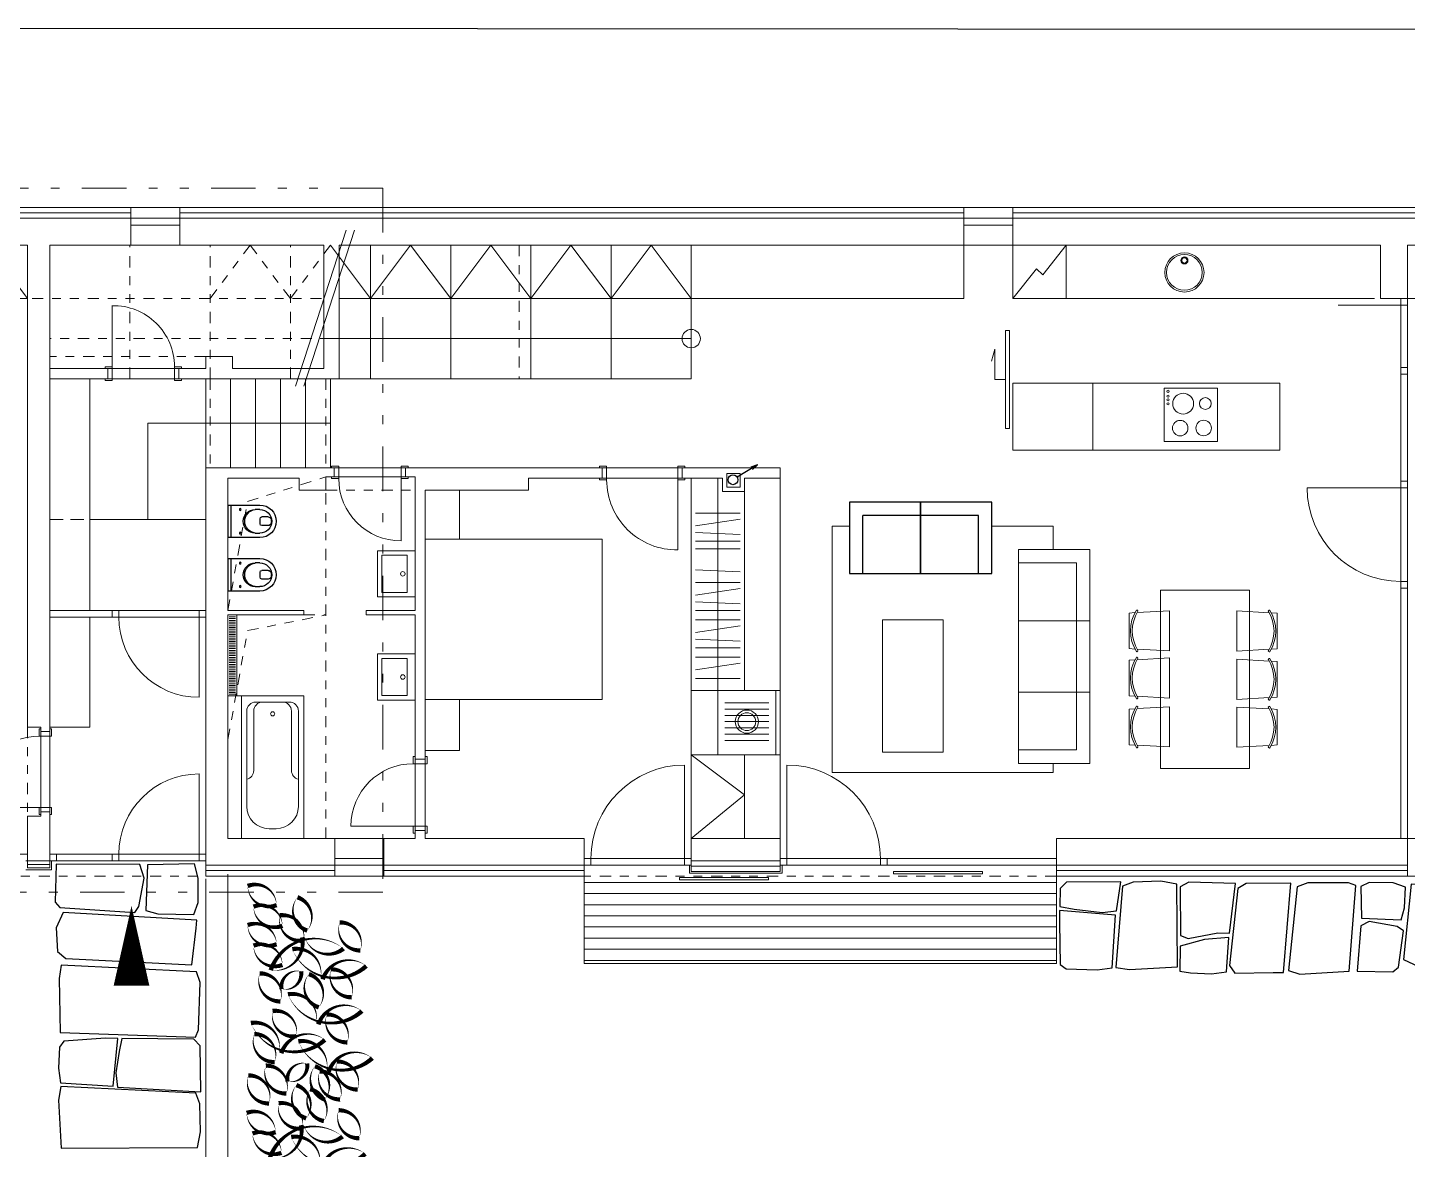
# Model space of a CAD drawing. Header units: metres. Extents: x -183 to 1639, y -350 to 198.
# Drawn here: x 718.06 to 733.55, y -291.85 to -279.26 of the extents above; entities that cross this region are included whole.
import ezdxf

# ---------------------------------------------------------------- set-up
doc = ezdxf.new("R2010")
doc.units = ezdxf.units.M
doc.header["$MEASUREMENT"] = 0
doc.linetypes.add('DIVIDE', pattern=[1.25, 0.5, -0.25, 0, -0.25, 0, -0.25])
doc.linetypes.add('VERDECKT', pattern=[9.525, 6.35, -3.175])
doc.layers.add('--plocha-drevo', color=3, linetype='Continuous', lineweight=35, plot=False)
for name, color, linetype in [('dveře', 3, 'Continuous'), ('kanalizace', 36, 'Continuous'), ('kanalizace popis', 36, 'Continuous'), ('Krov', 3, 'Continuous'), ('okna', 4, 'Continuous'), ('PODL0$0$HSV_POD', 7, 'Continuous'), ('pohled', 4, 'Continuous'), ('SCHODY', 3, 'Continuous'), ('SRAFA', 251, 'Continuous'), ('SRAFY-TERÉN', 252, 'Continuous'), ('zariz.predmety', 203, 'Continuous'), ('ZARIZOVAKY', 251, 'Continuous'), ('ZDIVO', 1, 'Continuous')]:
    doc.layers.add(name, color=color, linetype=linetype)
doc.linetypes.add('BATTING', pattern='A,0.00254,-2.54,[134,ltypeshp.shx,S=2.54,R=0,X=-2.54,Y=0],-5.08,[134,ltypeshp.shx,S=2.54,R=180,X=2.54,Y=0],-2.54', length=10.16254)

# ---------------------------------------------------------------- blocks, each defined once
blk = doc.blocks.new('zidle450-p')
at = {"lineweight": 0}
for p, q in [((0.096, 0.228), (0.087, 0.233)), ((0.096, -0.228), (0.087, -0.233))]:
    blk.add_line(p, q, dxfattribs=at)
for points in [[(0.064, 0.204), (0, 0.2), (0, -0.2), (0.064, -0.204)], [(0.088, -0.205), (0.45, -0.225), (0.45, 0.225), (0.088, 0.205)]]:
    blk.add_lwpolyline(points, dxfattribs=at)
for centre, radius, start, end in [((0.45, 0), 0.436, 147.9324, 212.0676), ((0.45, 0), 0.416, 147.9482, 212.0518), ((0.085, 0.229), 0.005, 57.2679, 147.9324), ((0.093, 0.223), 0.005, 327.9482, 57.2679), ((0.085, -0.229), 0.005, 212.0676, 302.7321), ((0.093, -0.223), 0.005, 302.7321, 32.0518)]:
    blk.add_arc(centre, radius, start, end, dxfattribs=at)
blk = doc.blocks.new('WC 540 Starck 3')
at = {"linetype": 'ByBlock'}
for p, q in [((81.017, 94.399), (80.66, 94.399)), ((80.66, 94.349), (80.713, 94.349)), ((80.982, 94.034), (80.982, 94.399)), ((81.017, 94.034), (81.017, 94.399)), ((80.568, 94.265), (80.637, 94.265)), ((80.657, 94.188), (80.657, 94.245)), ((80.568, 94.168), (80.637, 94.168)), ((80.713, 94.084), (80.66, 94.084)), ((80.66, 94.034), (81.017, 94.034))]:
    blk.add_line(p, q, dxfattribs=at)
for centre in [(80.88, 94.348), (80.88, 94.084)]:
    blk.add_circle(centre, 0.0102, dxfattribs=at)
for centre, radius, start, end in [((80.66, 94.216), 0.183, 90, 270), ((80.66, 94.216), 0.133, 90, 270), ((80.713, 94.216), 0.133, 270, 90), ((80.697, 94.216), 0.133, 276.5328, 83.4672), ((80.621, 94.216), 0.09, 165.9057, 194.0943), ((80.568, 94.23), 0.035, 90, 165.9057), ((80.568, 94.203), 0.035, 194.0943, 270), ((80.637, 94.245), 0.02, 360, 90), ((80.637, 94.188), 0.02, 270, 0)]:
    blk.add_arc(centre, radius, start, end, dxfattribs=at)
blk = doc.blocks.new('sofa-3mist')
at = {"lineweight": 0}
for p, q in [((0, 0.8), (0, 0)), ((2.4, 0.8), (0, 0.8)), ((0.8, 0.8), (0.8, 0)), ((0.8, 0), (0.8, 0.8)), ((1.6, 0), (1.6, 0.8)), ((2.4, 0), (2.4, 0.8)), ((0.15, 0), (0.15, 0.65)), ((2.25, 0.65), (0.15, 0.65)), ((2.25, 0), (2.25, 0.65)), ((0, 0), (0.8, 0)), ((0.8, 0), (1.6, 0)), ((1.6, 0), (2.4, 0))]:
    blk.add_line(p, q, dxfattribs=at)
blk = doc.blocks.new('sofa-2mist')
for p, q in [((0.8, 0.8), (0, 0.8)), ((0, 0.8), (0, 0)), ((1.6, 0.8), (0.8, 0.8)), ((0.8, 0.8), (0.8, 0)), ((0.8, 0), (0.8, 0.8)), ((1.6, 0), (1.6, 0.8)), ((1.45, 0.65), (0.15, 0.65)), ((0.15, 0), (0.15, 0.65)), ((1.45, 0), (1.45, 0.65)), ((0, 0), (0.8, 0)), ((0.8, 0), (1.6, 0))]:
    blk.add_line(p, q)
blk = doc.blocks.new('drez')
at = {"lineweight": 0}
for centre, radius in [((0, -0.28), 0.22), ((0, -0.28), 0.2), ((0, -0.145), 0.04), ((0, -0.145), 0.03)]:
    blk.add_circle(centre, radius, dxfattribs=at)
blk = doc.blocks.new('GFHTJF')
at = {"linetype": 'Continuous', "lineweight": 0}
for p, q in [((580.447, -241.089), (580.447, -242.689)), ((581.147, -241.089), (580.447, -241.089)), ((580.987, -241.158), (580.607, -241.158)), ((581.147, -242.689), (581.147, -241.089)), ((580.507, -241.258), (580.507, -242.328)), ((580.585, -241.925), (580.585, -241.258)), ((581.009, -241.925), (581.009, -241.258)), ((581.087, -242.328), (581.087, -241.258)), ((580.447, -242.689), (581.147, -242.689)), ((580.757, -242.578), (580.837, -242.578))]:
    blk.add_line(p, q, dxfattribs=at)
blk.add_circle((580.797, -241.289), 0.0232, dxfattribs=at)
for centre, radius, start, end in [((580.607, -241.258), 0.1, 90, 180), ((580.685, -241.258), 0.1, 90, 180), ((580.909, -241.258), 0.1, 0, 90), ((580.987, -241.258), 0.1, 0, 90), ((580.485, -241.925), 0.1, 282.7364, 0), ((581.109, -241.925), 0.1, 180, 257.2636), ((580.757, -242.328), 0.25, 180, 270), ((580.837, -242.328), 0.25, 270, 0)]:
    blk.add_arc(centre, radius, start, end, dxfattribs=at)

msp = doc.modelspace()

# ---------------------------------------------------------------- hatches: boundary and pattern name
at = {"layer": 'SRAFA', "linetype": 'Continuous', "lineweight": 0}
h = msp.add_hatch(dxfattribs=at)
h.set_pattern_fill('LINE', color=256, style=0)
h.set_pattern_definition([(360, (187.59097, 19.52492), (5e-16, 0.125), [])])
h.paths.add_polyline_path([(729.609, -288.758), (724.309, -288.758), (724.309, -289.758), (729.609, -289.758)])
h.paths.add_polyline_path([(728.562, -289.211), (729.275, -289.211), (729.275, -289.714), (728.562, -289.714)], flags=24)

# ---------------------------------------------------------------- linework, layer by layer
at = {"layer": '--plocha-drevo', "linetype": 'DIVIDE', "lineweight": 0}
msp.add_lwpolyline([(711.419, -281.058), (722.049, -281.058), (722.049, -288.958), (711.419, -288.958)], close=True, dxfattribs=at)
at = {"layer": 'dveře', "linetype": 'Continuous', "lineweight": 0}
for p, q in [((719.219, -281.278), (719.769, -281.278)), ((728.569, -281.278), (729.119, -281.278)), ((719.219, -281.398), (719.769, -281.398)), ((728.569, -281.398), (729.119, -281.398)), ((719.219, -281.473), (719.769, -281.473)), ((728.569, -281.473), (729.119, -281.473)), ((719.219, -281.698), (719.769, -281.698)), ((728.569, -281.698), (729.119, -281.698)), ((719.009, -283.063), (719.009, -282.378)), ((733.549, -282.373), (732.774, -282.373)), ((733.474, -288.358), (733.474, -282.298)), ((733.549, -282.298), (733.474, -282.298)), ((733.549, -288.358), (733.549, -282.298)), ((719.009, -283.063), (718.929, -283.063)), ((718.929, -283.063), (718.929, -283.083)), ((719.009, -283.083), (718.959, -283.083)), ((719.009, -283.083), (719.009, -283.063)), ((719.009, -283.083), (719.009, -283.198)), ((719.009, -283.083), (719.709, -283.083)), ((719.709, -283.083), (719.709, -283.063)), ((719.709, -283.063), (719.789, -283.063)), ((719.709, -283.083), (719.759, -283.083)), ((719.709, -283.083), (719.709, -283.198)), ((719.789, -283.063), (719.789, -283.083)), ((733.549, -283.073), (733.474, -283.073)), ((733.549, -283.148), (733.474, -283.148)), ((718.929, -283.218), (718.929, -283.198)), ((719.009, -283.218), (718.929, -283.218)), ((718.959, -283.198), (719.759, -283.198)), ((719.009, -283.198), (718.959, -283.198)), ((719.009, -283.198), (719.009, -283.218)), ((719.709, -283.198), (719.709, -283.218)), ((719.709, -283.218), (719.789, -283.218)), ((719.789, -283.218), (719.789, -283.198)), ((721.552, -284.178), (721.472, -284.178)), ((721.472, -284.178), (721.472, -284.198)), ((721.502, -284.198), (722.302, -284.198)), ((721.552, -284.198), (721.552, -284.178)), ((721.552, -284.198), (721.552, -284.298)), ((722.252, -284.198), (722.252, -284.178)), ((722.252, -284.178), (722.332, -284.178)), ((722.252, -284.198), (722.252, -284.298)), ((722.252, -284.198), (722.252, -284.298)), ((722.332, -284.178), (722.332, -284.198)), ((724.559, -284.178), (724.479, -284.178)), ((724.479, -284.178), (724.479, -284.198)), ((724.509, -284.198), (725.409, -284.198)), ((724.559, -284.198), (724.559, -284.178)), ((724.559, -284.198), (724.559, -284.313)), ((725.359, -284.198), (725.359, -284.178)), ((725.359, -284.178), (725.439, -284.178)), ((725.359, -284.198), (725.359, -284.313)), ((725.359, -284.198), (725.359, -284.313)), ((725.439, -284.178), (725.439, -284.198)), ((721.472, -284.318), (721.472, -284.298)), ((721.552, -284.318), (721.472, -284.318)), ((721.502, -284.298), (722.302, -284.298)), ((721.552, -284.298), (721.552, -284.318)), ((722.252, -284.298), (722.252, -284.318)), ((722.252, -284.318), (722.332, -284.318)), ((722.252, -284.318), (722.252, -285.018)), ((722.332, -284.318), (722.332, -284.298)), ((724.479, -284.333), (724.479, -284.313)), ((724.559, -284.333), (724.479, -284.333)), ((724.509, -284.313), (725.409, -284.313)), ((724.559, -284.313), (724.559, -284.333)), ((725.359, -284.313), (725.359, -284.333)), ((725.359, -284.333), (725.439, -284.333)), ((725.359, -284.333), (725.359, -285.118)), ((725.439, -284.333), (725.439, -284.313)), ((733.549, -284.348), (733.474, -284.348)), ((733.549, -284.348), (733.474, -284.348)), ((733.549, -284.423), (732.424, -284.423)), ((733.549, -285.473), (733.474, -285.473)), ((733.549, -285.548), (733.474, -285.548)), ((733.549, -285.548), (733.474, -285.548)), ((718.309, -285.798), (720.059, -285.798)), ((718.309, -285.873), (720.059, -285.873)), ((719.009, -285.798), (719.009, -285.873)), ((719.084, -285.798), (719.084, -285.873)), ((719.984, -285.798), (719.984, -286.773)), ((718.189, -287.208), (718.189, -287.128)), ((718.189, -287.128), (718.209, -287.128)), ((718.209, -287.208), (718.209, -287.158)), ((718.329, -287.128), (718.309, -287.128)), ((718.309, -287.208), (718.309, -287.158)), ((718.329, -287.208), (718.329, -287.128)), ((718.209, -287.208), (718.189, -287.208)), ((718.209, -288.008), (718.209, -287.208)), ((718.309, -287.208), (718.209, -287.208)), ((718.309, -287.208), (718.309, -288.008)), ((718.309, -287.208), (718.329, -287.208)), ((722.389, -287.518), (722.389, -287.438)), ((722.389, -287.438), (722.409, -287.438)), ((722.409, -287.468), (722.409, -288.268)), ((722.544, -287.438), (722.524, -287.438)), ((722.524, -287.468), (722.524, -288.268)), ((722.544, -287.518), (722.544, -287.438)), ((719.984, -288.608), (719.984, -287.633)), ((722.409, -287.518), (722.389, -287.518)), ((722.524, -287.518), (722.409, -287.518)), ((722.524, -287.518), (722.544, -287.518)), ((725.434, -288.658), (725.434, -287.533)), ((726.584, -288.658), (726.584, -287.533)), ((718.209, -288.008), (717.409, -288.008)), ((718.209, -288.008), (718.189, -288.008)), ((718.189, -288.008), (718.189, -288.088)), ((718.189, -288.088), (718.209, -288.088)), ((718.209, -288.008), (718.209, -288.058)), ((718.309, -288.008), (718.209, -288.008)), ((718.309, -288.008), (718.309, -288.058)), ((718.309, -288.008), (718.329, -288.008)), ((718.329, -288.088), (718.309, -288.088)), ((718.329, -288.008), (718.329, -288.088)), ((722.389, -288.218), (721.689, -288.218)), ((722.409, -288.218), (722.389, -288.218)), ((722.389, -288.218), (722.389, -288.298)), ((722.524, -288.218), (722.409, -288.218)), ((722.524, -288.218), (722.409, -288.218)), ((722.524, -288.218), (722.544, -288.218)), ((722.544, -288.218), (722.544, -288.298)), ((721.509, -288.358), (722.059, -288.358)), ((722.389, -288.298), (722.409, -288.298)), ((722.544, -288.298), (722.524, -288.298)), ((712.559, -288.533), (718.059, -288.533)), ((718.309, -288.533), (720.059, -288.533)), ((718.384, -288.533), (718.384, -288.608)), ((719.009, -288.533), (719.009, -288.608)), ((719.084, -288.533), (719.084, -288.608)), ((718.329, -288.608), (720.059, -288.608)), ((721.509, -288.583), (722.059, -288.583)), ((721.509, -288.658), (722.059, -288.658)), ((725.509, -288.583), (724.309, -288.583)), ((725.489, -288.658), (724.309, -288.658)), ((724.384, -288.658), (724.384, -288.583)), ((726.509, -288.583), (729.609, -288.583)), ((726.529, -288.658), (729.609, -288.658)), ((727.634, -288.658), (727.634, -288.583)), ((727.709, -288.658), (727.709, -288.583)), ((720.059, -288.808), (720.059, -294.626)), ((720.309, -294.556), (720.309, -288.758)), ((721.509, -288.778), (722.059, -288.778))]:
    msp.add_line(p, q, dxfattribs=at)
for points in [[(727.78, -288.729), (728.78, -288.729), (728.78, -288.754), (727.78, -288.754)], [(725.376, -288.796), (726.376, -288.796), (726.376, -288.821), (725.376, -288.821)]]:
    msp.add_lwpolyline(points, close=True, dxfattribs=at)
for centre, radius, start, end in [((719.022, -283.065), 0.687, 0.1848, 91.0562), ((722.252, -284.318), 0.7, 180, 270), ((725.347, -284.331), 0.787, 180.1612, 270.9233), ((733.474, -284.423), 1.05, 180, 270), ((719.984, -285.873), 0.9, 180, 270), ((718.209, -288.008), 0.8, 90, 180), ((719.984, -288.533), 0.9, 90, 180), ((722.389, -288.218), 0.7, 90, 180), ((725.434, -288.583), 1.05, 90, 180), ((726.584, -288.583), 1.05, 0, 90)]:
    msp.add_arc(centre, radius, start, end, dxfattribs=at)
at = {"layer": 'kanalizace'}
msp.add_circle((725.978, -284.332), 0.055, dxfattribs=at)
at = {"layer": 'kanalizace popis'}
for p, q in [((726.254, -284.165), (726.025, -284.303)), ((726.254, -284.165), (726.179, -284.192)), ((726.255, -284.165), (726.196, -284.218))]:
    msp.add_line(p, q, dxfattribs=at)
at = {"layer": 'Krov', "linetype": 'BATTING', "lineweight": 0, "ltscale": 0.006}
for p, q in [((711.639, -281.338), (719.219, -281.338)), ((719.769, -281.338), (728.569, -281.338)), ((729.119, -281.338), (734.819, -281.338)), ((720.059, -288.718), (721.509, -288.718)), ((722.059, -288.718), (724.309, -288.718)), ((725.511, -288.668), (726.511, -288.668)), ((729.609, -288.718), (733.549, -288.718))]:
    msp.add_line(p, q, dxfattribs=at)
at = {"layer": 'Krov', "linetype": 'Continuous', "lineweight": 0}
for p, q in [((711.759, -281.398), (719.219, -281.398)), ((719.769, -281.398), (728.569, -281.398)), ((729.119, -281.398), (734.819, -281.398)), ((733.549, -281.698), (733.669, -281.698)), ((733.549, -282.298), (733.549, -281.698)), ((719.709, -283.198), (719.759, -283.198)), ((733.549, -288.358), (733.549, -288.778)), ((718.039, -288.608), (718.059, -288.608)), ((718.059, -288.608), (718.309, -288.608)), ((718.059, -288.608), (718.059, -288.688)), ((718.059, -288.688), (718.309, -288.688)), ((718.309, -288.608), (718.309, -288.688)), ((718.329, -288.608), (718.309, -288.608)), ((720.059, -288.658), (721.509, -288.658)), ((722.059, -288.658), (724.309, -288.658)), ((725.509, -288.608), (726.509, -288.608)), ((725.509, -288.658), (725.509, -288.728)), ((725.509, -288.728), (726.509, -288.728)), ((726.509, -288.658), (726.509, -288.728)), ((729.609, -288.658), (733.549, -288.658))]:
    msp.add_line(p, q, dxfattribs=at)
at = {"layer": 'Krov', "linetype": 'BATTING', "lineweight": 0, "ltscale": 0.004}
msp.add_line((718.059, -288.648), (718.309, -288.648), dxfattribs=at)
at = {"layer": 'okna', "linetype": 'Continuous', "lineweight": 0}
for p, q in [((730.019, -283.998), (730.019, -283.248)), ((724.309, -288.808), (724.309, -289.758))]:
    msp.add_line(p, q, dxfattribs=at)
msp.add_lwpolyline([(729.039, -282.658), (729.081, -282.658), (729.081, -283.758), (729.039, -283.758)], close=True, dxfattribs=at)
at = {"layer": 'PODL0$0$HSV_POD'}
msp.add_line((709.619, -279.258), (747.689, -279.285), dxfattribs=at)
at = {"layer": 'pohled', "linetype": 'Continuous', "lineweight": 0}
for p, q in [((717.609, -281.698), (718.059, -282.298)), ((721.459, -281.698), (721.909, -282.298)), ((721.909, -282.298), (721.909, -281.698)), ((721.909, -282.298), (722.359, -281.698)), ((722.359, -281.698), (722.809, -282.298)), ((722.809, -282.298), (722.809, -281.698)), ((722.809, -282.298), (723.259, -281.698)), ((723.259, -281.698), (723.709, -282.298)), ((723.709, -282.298), (723.709, -281.698)), ((723.709, -282.298), (724.159, -281.698)), ((724.159, -281.698), (724.609, -282.298)), ((724.609, -282.298), (724.609, -281.698)), ((724.609, -282.298), (725.059, -281.698)), ((725.059, -281.698), (725.509, -282.298)), ((725.509, -282.298), (725.509, -281.698)), ((728.569, -281.698), (728.569, -282.298)), ((729.119, -282.298), (729.119, -281.698)), ((729.455, -282.033), (729.719, -281.698)), ((729.719, -282.298), (729.719, -281.698)), ((729.119, -282.298), (729.384, -281.963)), ((729.384, -281.963), (729.455, -282.033)), ((712.059, -282.298), (718.059, -282.298)), ((721.559, -282.298), (728.569, -282.298)), ((729.119, -282.298), (733.179, -282.298)), ((725.509, -284.313), (725.509, -288.358)), ((725.809, -284.313), (725.809, -286.698)), ((726.109, -284.313), (726.109, -286.698)), ((726.509, -284.313), (726.509, -288.358)), ((725.559, -284.706), (726.059, -284.706)), ((725.559, -284.847), (726.059, -284.772)), ((726.059, -284.946), (725.559, -284.923)), ((725.559, -285.021), (726.059, -285.021)), ((725.559, -285.105), (726.059, -285.105)), ((726.059, -285.366), (725.559, -285.343)), ((725.559, -285.484), (726.059, -285.484)), ((725.559, -285.625), (726.059, -285.55)), ((726.059, -285.724), (725.559, -285.701)), ((725.559, -285.799), (726.059, -285.799)), ((725.559, -285.903), (726.059, -285.903)), ((725.559, -286.045), (726.059, -285.969)), ((726.059, -286.144), (725.559, -286.12)), ((725.559, -286.219), (726.059, -286.219)), ((725.559, -286.323), (726.059, -286.323)), ((725.559, -286.464), (726.059, -286.389)), ((725.559, -286.563), (726.059, -286.563)), ((726.509, -286.698), (725.509, -286.698)), ((726.509, -287.418), (725.509, -287.418)), ((725.509, -287.418), (726.109, -287.868)), ((726.109, -287.418), (726.109, -288.358)), ((726.109, -287.868), (725.509, -288.358)), ((724.309, -288.778), (724.309, -289.758)), ((729.609, -288.778), (729.609, -289.758)), ((724.309, -289.758), (729.609, -289.758))]:
    msp.add_line(p, q, dxfattribs=at)
msp.add_lwpolyline([(729.119, -283.998), (732.119, -283.998), (732.119, -283.248), (729.119, -283.248)], close=True, dxfattribs=at)
at = {"layer": 'SCHODY', "linetype": 'Continuous', "lineweight": 0}
for p, q in [((721.066, -283.28), (721.634, -281.531)), ((721.159, -283.28), (721.728, -281.531)), ((721.909, -283.198), (721.909, -282.298)), ((722.809, -283.198), (722.809, -282.298)), ((723.709, -283.198), (723.709, -282.298)), ((724.609, -283.198), (724.609, -282.298)), ((725.509, -283.198), (725.509, -282.298)), ((725.509, -283.198), (725.509, -282.298)), ((725.509, -282.748), (721.344, -282.748)), ((720.059, -283.198), (720.059, -284.198)), ((720.339, -283.198), (720.339, -284.198)), ((720.619, -283.198), (720.619, -284.198)), ((720.899, -283.198), (720.899, -284.198)), ((721.179, -283.198), (721.179, -284.198)), ((721.459, -283.198), (721.459, -284.198)), ((721.559, -283.198), (725.509, -283.198)), ((721.459, -283.698), (719.409, -283.698)), ((719.409, -284.778), (719.409, -283.698)), ((720.059, -284.778), (718.759, -284.778))]:
    msp.add_line(p, q, dxfattribs=at)
at = {"layer": 'SCHODY', "linetype": 'DIVIDE', "lineweight": 0, "ltscale": 0.25}
for p, q in [((719.209, -283.198), (719.209, -281.698)), ((720.109, -283.198), (720.109, -281.698)), ((720.109, -282.298), (720.559, -281.698)), ((720.559, -281.698), (721.009, -282.298)), ((721.009, -283.198), (721.009, -281.698)), ((721.009, -282.298), (721.459, -281.698)), ((723.577, -281.698), (723.577, -283.198)), ((718.109, -282.298), (721.411, -282.298)), ((718.309, -283.198), (718.309, -282.298)), ((721.25, -282.748), (718.309, -282.748)), ((721.25, -282.748), (718.309, -282.748)), ((720.059, -282.948), (718.309, -282.948)), ((720.109, -283.198), (720.109, -284.198)), ((721.409, -283.198), (721.409, -284.198)), ((720.528, -284.575), (721.409, -284.298)), ((721.409, -288.358), (721.409, -284.448)), ((721.409, -284.448), (722.409, -284.448)), ((720.309, -285.798), (720.528, -284.575)), ((720.528, -286.025), (721.409, -285.848)), ((721.159, -285.848), (721.409, -285.848)), ((720.309, -287.248), (720.528, -286.025)), ((718.059, -287.108), (718.059, -288.108)), ((712.559, -288.778), (720.059, -288.778)), ((729.609, -288.778), (724.309, -288.778))]:
    msp.add_line(p, q, dxfattribs=at)
at = {"layer": 'SCHODY', "linetype": 'VERDECKT', "lineweight": 0, "ltscale": 10}
for p, q in [((718.458, -284.778), (718.309, -284.778)), ((718.689, -284.778), (718.54, -284.778))]:
    msp.add_line(p, q, dxfattribs=at)
at = {"layer": 'SCHODY', "linetype": 'Continuous', "lineweight": 0}
msp.add_circle((725.509, -282.748), 0.103, dxfattribs=at)
at = {"layer": 'SRAFA', "linetype": 'Continuous', "lineweight": 0}
for p, q in [((720.322, -285.871), (720.394, -285.871)), ((720.322, -285.89), (720.394, -285.89)), ((720.322, -285.91), (720.394, -285.91)), ((720.322, -285.93), (720.394, -285.93)), ((720.409, -285.848), (720.409, -286.758)), ((720.322, -285.95), (720.394, -285.95)), ((720.322, -285.969), (720.394, -285.969)), ((720.322, -285.989), (720.394, -285.989)), ((720.322, -286.009), (720.394, -286.009)), ((720.322, -286.029), (720.394, -286.029)), ((720.322, -286.048), (720.394, -286.048)), ((720.322, -286.068), (720.394, -286.068)), ((720.322, -286.088), (720.394, -286.088)), ((720.322, -286.108), (720.394, -286.108)), ((720.322, -286.127), (720.394, -286.127)), ((720.322, -286.147), (720.394, -286.147)), ((720.322, -286.167), (720.394, -286.167)), ((720.322, -286.187), (720.394, -286.187)), ((720.322, -286.206), (720.394, -286.206)), ((720.322, -286.226), (720.394, -286.226)), ((720.322, -286.246), (720.394, -286.246)), ((720.322, -286.266), (720.394, -286.266)), ((720.322, -286.285), (720.394, -286.285)), ((720.322, -286.305), (720.394, -286.305)), ((720.322, -286.325), (720.394, -286.325)), ((720.322, -286.344), (720.394, -286.344)), ((720.322, -286.364), (720.394, -286.364)), ((720.322, -286.384), (720.394, -286.384)), ((720.322, -286.404), (720.394, -286.404)), ((720.322, -286.423), (720.394, -286.423)), ((720.322, -286.443), (720.394, -286.443)), ((720.322, -286.463), (720.394, -286.463)), ((720.322, -286.483), (720.394, -286.483)), ((720.322, -286.502), (720.394, -286.502)), ((720.322, -286.522), (720.394, -286.522)), ((720.322, -286.542), (720.394, -286.542)), ((720.322, -286.562), (720.394, -286.562)), ((720.322, -286.581), (720.394, -286.581)), ((720.322, -286.601), (720.394, -286.601)), ((720.322, -286.621), (720.394, -286.621)), ((720.322, -286.641), (720.394, -286.641)), ((720.322, -286.66), (720.394, -286.66)), ((720.322, -286.66), (720.394, -286.66)), ((720.322, -286.68), (720.394, -286.68)), ((720.322, -286.7), (720.394, -286.7)), ((720.322, -286.72), (720.394, -286.72)), ((720.322, -286.739), (720.394, -286.739))]:
    msp.add_line(p, q, dxfattribs=at)
at = {"layer": 'SRAFY-TERÉN'}
for points in [[(718.38, -288.647), (718.37, -289.07), (718.423, -289.133), (719.263, -289.188), (719.31, -289.119), (719.367, -288.803), (719.319, -288.65), (718.38, -288.647)], [(719.406, -288.652), (719.385, -289.165), (719.52, -289.201), (719.925, -289.211), (719.974, -289.075), (719.976, -288.803), (719.932, -288.643), (719.406, -288.652)], [(730.334, -288.845), (729.723, -288.849), (729.65, -288.918), (729.646, -289.119), (729.808, -289.149), (730.122, -289.186), (730.285, -289.168), (730.334, -288.845)], [(730.276, -289.804), (730.429, -289.829), (730.967, -289.799), (730.961, -288.871), (730.783, -288.837), (730.472, -288.848), (730.351, -288.891), (730.276, -289.804)], [(730.276, -289.804), (730.429, -289.829), (730.967, -289.799), (730.961, -288.871), (730.783, -288.837), (730.472, -288.848), (730.351, -288.891), (730.276, -289.804)], [(731.618, -288.863), (731.097, -288.849), (730.998, -288.898), (731.003, -289.444), (731.09, -289.48), (731.423, -289.417), (731.551, -289.418), (731.618, -288.863)], [(732.24, -288.857), (731.739, -288.861), (731.646, -288.917), (731.552, -289.782), (731.613, -289.868), (732.043, -289.862), (732.16, -289.86), (732.24, -288.857)], [(732.214, -289.837), (732.34, -289.881), (732.895, -289.845), (732.97, -288.886), (732.889, -288.854), (732.433, -288.855), (732.311, -288.898), (732.214, -289.837)], [(733.034, -289.25), (733.48, -289.271), (733.517, -289.136), (733.527, -288.902), (733.391, -288.853), (733.119, -288.851), (733.026, -288.895), (733.034, -289.25)], [(734.131, -288.924), (733.68, -288.876), (733.591, -288.87), (733.504, -289.716), (733.675, -289.794), (733.97, -289.778), (734.052, -289.687), (734.131, -288.924)], [(719.905, -289.776), (719.953, -289.364), (719.958, -289.275), (718.459, -289.188), (718.381, -289.36), (718.396, -289.624), (718.488, -289.705), (719.905, -289.776)], [(730.273, -289.216), (729.645, -289.164), (729.645, -289.302), (729.65, -289.77), (729.717, -289.819), (730.068, -289.831), (730.234, -289.808), (730.273, -289.216)], [(732.985, -289.845), (733.385, -289.855), (733.449, -289.801), (733.504, -289.393), (733.435, -289.346), (733.119, -289.29), (733.027, -289.337), (732.985, -289.845)], [(731.543, -289.469), (731.272, -289.491), (730.998, -289.566), (730.996, -289.847), (731.116, -289.864), (731.352, -289.877), (731.517, -289.854), (731.543, -289.469)], [(718.438, -289.777), (718.413, -289.93), (718.425, -290.534), (719.946, -290.587), (719.978, -290.505), (719.998, -289.973), (719.955, -289.852), (718.438, -289.777)], [(719.02, -291.138), (719.072, -290.6), (718.934, -290.599), (718.466, -290.63), (718.417, -290.697), (718.405, -290.933), (718.428, -291.098), (719.02, -291.138)], [(720.004, -291.199), (719.995, -290.683), (719.926, -290.61), (719.117, -290.601), (719.087, -290.748), (719.05, -290.986), (719.068, -291.149), (720.004, -291.199)], [(718.432, -291.141), (718.407, -291.293), (718.437, -291.831), (719.968, -291.825), (720.002, -291.648), (719.992, -291.336), (719.949, -291.215), (718.432, -291.141)], [(718.432, -291.141), (718.407, -291.293), (718.437, -291.831), (719.968, -291.825), (720.002, -291.648), (719.992, -291.336), (719.949, -291.215), (718.432, -291.141)]]:
    msp.add_lwpolyline(points, dxfattribs=at)
at = {"layer": 'zariz.predmety', "color": 253, "linetype": 'Continuous', "ltscale": 0.001}
for points in [[(720.854, -289.105, 0, 0, 0.520567), (720.854, -289.105, 0, 0.05, 0.520567), (720.53, -288.89, 0, 0.05, 0.520567), (720.854, -289.105, 0.05, 0.05, 0)], [(721.199, -289.39, 0, 0, 0.520567), (721.199, -289.39, 0, 0.05, 0.520567), (721.089, -289.017, 0, 0.05, 0.520567), (721.199, -289.39, 0.05, 0.05, 0)], [(720.92, -289.337, 0, 0, 0.520567), (720.92, -289.337, 0, 0.05, 0.520567), (720.596, -289.122, 0, 0.05, 0.520567), (720.92, -289.337, 0.05, 0.05, 0)], [(720.89, -289.22, 0, 0, 0.520567), (720.89, -289.22, 0, 0.05, 0.520567), (721.157, -289.503, 0, 0.05, 0.520567), (720.89, -289.22, 0.05, 0.05, 0)], [(720.854, -289.544, 0, 0, 0.520567), (720.854, -289.544, 0, 0.05, 0.520567), (720.53, -289.329, 0, 0.05, 0.520567), (720.854, -289.544, 0.05, 0.05, 0)], [(721.794, -289.613, 0, 0, 0.520567), (721.794, -289.613, 0, 0.05, 0.520567), (721.564, -289.299, 0, 0.05, 0.520567), (721.794, -289.613, 0.05, 0.05, 0)], [(720.789, -289.835, 0, 0, 0.520567), (720.789, -289.835, 0, 0.05, 0.520567), (721.142, -289.466, 0, 0.05, 0.520567), (721.173, -289.473, 0, 0.05, 0.520567), (721.606, -289.593, 0, 0.05, 0.520567), (720.789, -289.835, 0.05, 0.05, 0)], [(720.92, -289.776, 0, 0, 0.520567), (720.92, -289.776, 0, 0.05, 0.520567), (720.596, -289.56, 0, 0.05, 0.520567), (720.92, -289.776, 0.05, 0.05, 0)], [(721.862, -289.788, 0, 0, 0.520567), (721.862, -289.788, 0, 0.05, 0.520567), (721.373, -289.937, 0, 0.05, 0.520567), (721.35, -289.916, 0, 0.05, 0.520567), (721.031, -289.599, 0, 0.05, 0.520567), (721.862, -289.788, 0.05, 0.05, 0)], [(720.909, -290.047, 0, 0, 0.520567), (720.909, -290.047, 0, 0.05, 0.520567), (721.131, -289.848, 0, 0.05, 0.520567), (720.909, -290.047, 0.05, 0.05, 0)], [(721.697, -290.139, 0, 0, 0.520567), (721.697, -290.139, 0, 0.05, 0.520567), (721.467, -289.825, 0, 0.05, 0.520567), (721.697, -290.139, 0.05, 0.05, 0)], [(720.666, -289.871, 0, 0, 0.520567), (720.666, -289.871, 0, 0.05, 0.520567), (720.896, -290.185, 0, 0.05, 0.520567), (720.666, -289.871, 0.05, 0.05, 0)], [(721.328, -290.252, 0, 0, 0.520567), (721.328, -290.252, 0, 0.05, 0.520567), (721.217, -289.879, 0, 0.05, 0.520567), (721.328, -290.252, 0.05, 0.05, 0)], [(721.813, -290.294, 0, 0, 0.520567), (721.813, -290.294, 0, 0.05, 0.520567), (721.325, -290.444, 0, 0.05, 0.520567), (721.301, -290.422, 0, 0.05, 0.520567), (720.982, -290.105, 0, 0.05, 0.520567), (721.813, -290.294, 0.05, 0.05, 0)], [(720.81, -290.293, 0, 0, 0.520567), (720.81, -290.293, 0, 0.05, 0.520567), (721.077, -290.576, 0, 0.05, 0.520567), (720.81, -290.293, 0.05, 0.05, 0)], [(721.397, -290.617, 0, 0, 0.520567), (721.397, -290.617, 0, 0.05, 0.520567), (720.908, -290.767, 0, 0.05, 0.520567), (720.885, -290.745, 0, 0.05, 0.520567), (720.566, -290.428, 0, 0.05, 0.520567), (721.397, -290.617, 0.05, 0.05, 0)], [(721.648, -290.645, 0, 0, 0.520567), (721.648, -290.645, 0, 0.05, 0.520567), (721.418, -290.332, 0, 0.05, 0.520567), (721.648, -290.645, 0.05, 0.05, 0)], [(720.834, -290.866, 0, 0, 0.520567), (720.834, -290.866, 0, 0.05, 0.520567), (720.604, -290.552, 0, 0.05, 0.520567), (720.834, -290.866, 0.05, 0.05, 0)], [(721.93, -290.822, 0, 0, 0.520567), (721.93, -290.822, 0, 0.05, 0.520567), (721.441, -290.972, 0, 0.05, 0.520567), (721.418, -290.951, 0, 0.05, 0.520567), (721.099, -290.634, 0, 0.05, 0.520567), (721.93, -290.822, 0.05, 0.05, 0)], [(720.734, -290.906, 0, 0, 0.520567), (720.734, -290.906, 0, 0.05, 0.520567), (720.964, -291.219, 0, 0.05, 0.520567), (720.734, -290.906, 0.05, 0.05, 0)], [(720.976, -291.082, 0, 0, 0.520567), (720.976, -291.082, 0, 0.05, 0.520567), (721.199, -290.882, 0, 0.05, 0.520567), (720.976, -291.082, 0.05, 0.05, 0)], [(721.396, -291.286, 0, 0, 0.520567), (721.396, -291.286, 0, 0.05, 0.520567), (721.285, -290.913, 0, 0.05, 0.520567), (721.396, -291.286, 0.05, 0.05, 0)], [(721.764, -291.174, 0, 0, 0.520567), (721.764, -291.174, 0, 0.05, 0.520567), (721.534, -290.86, 0, 0.05, 0.520567), (721.764, -291.174, 0.05, 0.05, 0)], [(720.538, -291.016, 0, 0, 0.520567), (720.538, -291.016, 0, 0.05, 0.520567), (720.768, -291.33, 0, 0.05, 0.520567), (720.538, -291.016, 0.05, 0.05, 0)], [(721.568, -291.285, 0, 0, 0.520567), (721.568, -291.285, 0, 0.05, 0.520567), (721.338, -290.971, 0, 0.05, 0.520567), (721.568, -291.285, 0.05, 0.05, 0)], [(721.187, -291.498, 0, 0, 0.520567), (721.187, -291.498, 0, 0.05, 0.520567), (721.077, -291.125, 0, 0.05, 0.520567), (721.187, -291.498, 0.05, 0.05, 0)], [(721.23, -291.171, 0, 0, 0.520567), (721.23, -291.171, 0, 0.05, 0.520567), (721.386, -291.528, 0, 0.05, 0.520567), (721.23, -291.171, 0.05, 0.05, 0)], [(720.878, -291.328, 0, 0, 0.520567), (720.878, -291.328, 0, 0.05, 0.520567), (721.145, -291.611, 0, 0.05, 0.520567), (720.878, -291.328, 0.05, 0.05, 0)], [(720.843, -291.652, 0, 0, 0.520567), (720.843, -291.652, 0, 0.05, 0.520567), (720.519, -291.437, 0, 0.05, 0.520567), (720.843, -291.652, 0.05, 0.05, 0)], [(721.782, -291.721, 0, 0, 0.520567), (721.782, -291.721, 0, 0.05, 0.520567), (721.552, -291.407, 0, 0.05, 0.520567), (721.782, -291.721, 0.05, 0.05, 0)], [(720.909, -291.884, 0, 0, 0.520567), (720.909, -291.884, 0, 0.05, 0.520567), (720.585, -291.668, 0, 0.05, 0.520567), (720.909, -291.884, 0.05, 0.05, 0)], [(720.778, -291.944, 0, 0, 0.520567), (720.778, -291.944, 0, 0.05, 0.520567), (721.13, -291.574, 0, 0.05, 0.520567), (721.161, -291.581, 0, 0.05, 0.520567), (721.595, -291.701, 0, 0.05, 0.520567), (720.778, -291.944, 0.05, 0.05, 0)], [(721.85, -291.896, 0, 0, 0.520567), (721.85, -291.896, 0, 0.05, 0.520567), (721.362, -292.046, 0, 0.05, 0.520567), (721.339, -292.024, 0, 0.05, 0.520567), (721.019, -291.707, 0, 0.05, 0.520567), (721.85, -291.896, 0.05, 0.05, 0)]]:
    msp.add_lwpolyline(points, format="xyseb", close=True, dxfattribs=at)
at = {"layer": 'ZARIZOVAKY', "linetype": 'Continuous', "lineweight": 0}
for p, q in [((728.918, -282.867), (728.88, -283.001)), ((728.918, -283.208), (728.918, -282.867)), ((718.759, -283.198), (718.759, -285.798)), ((729.039, -283.208), (728.918, -283.208)), ((730.817, -283.304), (730.817, -283.904)), ((730.817, -283.304), (731.417, -283.304)), ((731.417, -283.304), (731.417, -283.904)), ((730.817, -283.904), (731.417, -283.904)), ((722.909, -284.448), (722.909, -284.998)), ((718.759, -285.873), (718.759, -287.108)), ((726.459, -286.698), (725.809, -286.698)), ((725.809, -286.698), (725.809, -287.418)), ((726.459, -287.418), (726.459, -286.698)), ((721.009, -286.758), (720.309, -286.758)), ((722.909, -286.798), (722.909, -287.368)), ((726.381, -286.836), (725.888, -286.836)), ((726.381, -286.906), (725.888, -286.906)), ((726.381, -286.976), (725.888, -286.976)), ((718.309, -287.108), (718.759, -287.108)), ((726.381, -287.046), (725.888, -287.046)), ((726.381, -287.116), (725.888, -287.116)), ((726.381, -287.186), (725.888, -287.186)), ((726.381, -287.256), (725.888, -287.256)), ((722.524, -287.368), (722.909, -287.368)), ((726.459, -287.418), (725.809, -287.418))]:
    msp.add_line(p, q, dxfattribs=at)
for points in [[(729.574, -287.514), (729.574, -287.615), (727.091, -287.615), (727.091, -284.854), (727.285, -284.854)], [(728.885, -284.854), (729.574, -284.854), (729.574, -285.114)]]:
    msp.add_lwpolyline(points, dxfattribs=at)
for points in [[(722.524, -286.798), (724.509, -286.798), (724.509, -284.998), (722.524, -284.998)], [(722.409, -285.129), (722.409, -285.646), (721.988, -285.646), (721.988, -285.129)], [(722.32, -285.179), (722.32, -285.596), (722.038, -285.596), (722.038, -285.179)], [(731.776, -287.572), (730.776, -287.572), (730.776, -285.572), (731.776, -285.572)], [(728.337, -287.388), (727.655, -287.388), (727.655, -285.903), (728.337, -285.903)], [(722.409, -286.286), (722.409, -286.804), (721.988, -286.804), (721.988, -286.286)], [(722.32, -286.336), (722.32, -286.754), (722.038, -286.754), (722.038, -286.336)]]:
    msp.add_lwpolyline(points, close=True, dxfattribs=at)
for centre, radius in [((730.862, -283.339), 0.0119), ((730.862, -283.394), 0.0119), ((730.862, -283.435), 0.0119), ((731.032, -283.478), 0.117), ((731.281, -283.476), 0.066), ((730.862, -283.479), 0.0119), ((730.999, -283.752), 0.0869), ((731.262, -283.751), 0.0869), ((722.271, -285.387), 0.0253), ((722.271, -286.545), 0.0253)]:
    msp.add_circle(centre, radius, dxfattribs=at)
at = {"layer": 'ZDIVO', "linetype": 'Continuous', "lineweight": 0}
for p, q in [((711.639, -281.278), (719.219, -281.278)), ((719.219, -281.698), (719.219, -281.278)), ((719.769, -281.698), (719.769, -281.278)), ((719.769, -281.278), (728.569, -281.278)), ((728.569, -281.698), (728.569, -281.278)), ((729.119, -281.698), (729.119, -281.278)), ((729.119, -281.278), (734.819, -281.278)), ((712.059, -281.698), (718.059, -281.698)), ((718.059, -281.698), (718.059, -287.108)), ((718.309, -281.698), (719.219, -281.698)), ((718.309, -281.698), (718.309, -283.083)), ((719.769, -281.698), (721.384, -281.698)), ((721.384, -283.083), (721.384, -281.698)), ((721.559, -281.698), (728.569, -281.698)), ((721.559, -281.698), (721.559, -283.198)), ((729.119, -281.698), (733.249, -281.698)), ((733.249, -282.298), (733.249, -281.698)), ((733.249, -282.298), (733.669, -282.298)), ((720.059, -283.083), (720.059, -282.948)), ((720.059, -283.083), (720.059, -282.948)), ((720.059, -282.948), (720.359, -282.948)), ((720.359, -283.083), (720.359, -282.948)), ((718.959, -283.083), (718.309, -283.083)), ((718.959, -283.198), (718.959, -283.083)), ((719.759, -283.083), (720.059, -283.083)), ((719.759, -283.198), (719.759, -283.083)), ((719.759, -283.083), (719.759, -283.198)), ((720.359, -283.083), (721.384, -283.083)), ((718.309, -283.198), (718.309, -287.108)), ((718.309, -283.198), (718.309, -287.158)), ((718.959, -283.198), (718.309, -283.198)), ((721.559, -283.198), (719.759, -283.198)), ((720.059, -284.198), (721.502, -284.198)), ((720.059, -284.198), (720.059, -288.358)), ((721.502, -284.298), (721.502, -284.198)), ((722.302, -284.298), (722.302, -284.198)), ((722.302, -284.198), (724.509, -284.198)), ((724.509, -284.313), (724.509, -284.198)), ((724.509, -284.313), (724.509, -284.198)), ((725.409, -284.313), (725.409, -284.198)), ((725.409, -284.198), (726.509, -284.198)), ((726.509, -284.313), (726.509, -284.198)), ((720.309, -284.313), (721.109, -284.313)), ((720.309, -284.313), (720.309, -285.798)), ((721.109, -284.448), (721.109, -284.313)), ((721.109, -284.348), (721.109, -284.313)), ((721.409, -284.298), (721.502, -284.298)), ((721.409, -284.448), (721.409, -284.298)), ((722.302, -284.298), (722.409, -284.298)), ((722.409, -284.298), (722.409, -285.798)), ((723.684, -284.313), (724.509, -284.313)), ((723.684, -284.313), (723.684, -284.448)), ((725.409, -284.313), (725.859, -284.313)), ((725.859, -284.463), (725.859, -284.313)), ((725.909, -284.313), (725.909, -284.263)), ((725.909, -284.263), (726.059, -284.263)), ((725.909, -284.413), (725.909, -284.313)), ((726.059, -284.313), (726.059, -284.263)), ((726.059, -284.313), (726.059, -284.413)), ((726.109, -284.313), (726.109, -284.463)), ((726.109, -284.313), (726.509, -284.313)), ((721.109, -284.448), (721.409, -284.448)), ((722.524, -284.448), (722.524, -287.468)), ((722.524, -284.448), (723.684, -284.448)), ((726.109, -284.463), (725.859, -284.463)), ((726.059, -284.413), (725.909, -284.413)), ((720.309, -285.798), (721.159, -285.798)), ((720.309, -285.848), (721.159, -285.848)), ((720.309, -285.848), (720.309, -288.358)), ((721.159, -285.798), (721.159, -285.848)), ((721.859, -285.798), (721.859, -285.848)), ((721.859, -285.798), (722.409, -285.798)), ((721.859, -285.848), (722.409, -285.848)), ((722.409, -285.848), (722.409, -287.468)), ((718.059, -287.108), (718.209, -287.108)), ((718.209, -287.158), (718.209, -287.108)), ((718.309, -287.158), (718.209, -287.158)), ((722.409, -287.468), (722.524, -287.468)), ((725.509, -287.418), (726.509, -287.418)), ((718.059, -288.108), (718.209, -288.108)), ((718.059, -288.108), (718.059, -288.608)), ((718.309, -288.058), (718.209, -288.058)), ((718.209, -288.058), (718.209, -288.108)), ((718.309, -288.058), (718.309, -288.608)), ((722.409, -288.268), (722.524, -288.268)), ((722.409, -288.268), (722.409, -288.358)), ((722.409, -288.268), (722.524, -288.268)), ((722.524, -288.268), (722.524, -288.358)), ((720.059, -288.358), (720.059, -288.778)), ((720.309, -288.358), (721.509, -288.358)), ((721.509, -288.358), (721.509, -288.778)), ((722.409, -288.358), (722.059, -288.358)), ((722.059, -288.778), (722.059, -288.358)), ((722.524, -288.358), (724.309, -288.358)), ((724.309, -288.778), (724.309, -288.358)), ((725.509, -288.658), (725.509, -288.358)), ((725.509, -288.358), (726.509, -288.358)), ((726.509, -288.358), (726.509, -288.658)), ((729.609, -288.358), (733.669, -288.358)), ((729.609, -288.778), (729.609, -288.358)), ((718.039, -288.708), (718.329, -288.708)), ((718.329, -288.608), (718.329, -288.708)), ((725.489, -288.658), (725.489, -288.748)), ((725.489, -288.658), (725.509, -288.658)), ((726.529, -288.658), (726.509, -288.658)), ((726.529, -288.658), (726.529, -288.748)), ((720.059, -288.778), (721.509, -288.778)), ((722.059, -288.778), (724.309, -288.778)), ((725.489, -288.748), (726.529, -288.748)), ((729.609, -288.778), (733.669, -288.778))]:
    msp.add_line(p, q, dxfattribs=at)
at = {"layer": 'ZDIVO', "linetype": 'Continuous', "lineweight": 0, "flags": 128}
msp.add_lwpolyline([(719.226, -289.114, 0, 0.4, 0), (719.226, -290.007, 0, 0, 0)], format="xyseb", dxfattribs=at)
at = {"layer": 'ZDIVO', "linetype": 'Continuous', "lineweight": 0}
for radius in [0.13, 0.1]:
    msp.add_circle((726.134, -287.046), radius, dxfattribs=at)

# ---------------------------------------------------------------- block references
at = {"layer": 'ZARIZOVAKY', "linetype": 'Continuous', "lineweight": 0}
for name, p in [('drez', (731.046, -281.725)), ('sofa-2mist', (727.285, -285.382)), ('GFHTJF', (140.013, -45.669))]:
    msp.add_blockref(name, p, dxfattribs=at)
at = {"layer": 'ZARIZOVAKY', "linetype": 'Continuous', "lineweight": 0, "xscale": -1}
for p in [(801.327, -379.014), (801.327, -379.614)]:
    msp.add_blockref('WC 540 Starck 3', p, dxfattribs=at)
at = {"layer": 'ZARIZOVAKY', "linetype": 'Continuous', "lineweight": 0}
for name, p, rotation in [('sofa-3mist', (729.184, -285.114), 270), ('zidle450-p', (732.086, -286.029), 180), ('zidle450-p', (732.086, -286.571), 180), ('zidle450-p', (732.086, -287.108), 180)]:
    msp.add_blockref(name, p, dxfattribs=dict(at, rotation=rotation))
at = {"layer": 'ZARIZOVAKY', "linetype": 'Continuous', "lineweight": 0, "xscale": -1, "rotation": 180}
for p in [(730.427, -286.027), (730.427, -286.556), (730.427, -287.105)]:
    msp.add_blockref('zidle450-p', p, dxfattribs=at)

doc.saveas('drawing.dxf')
